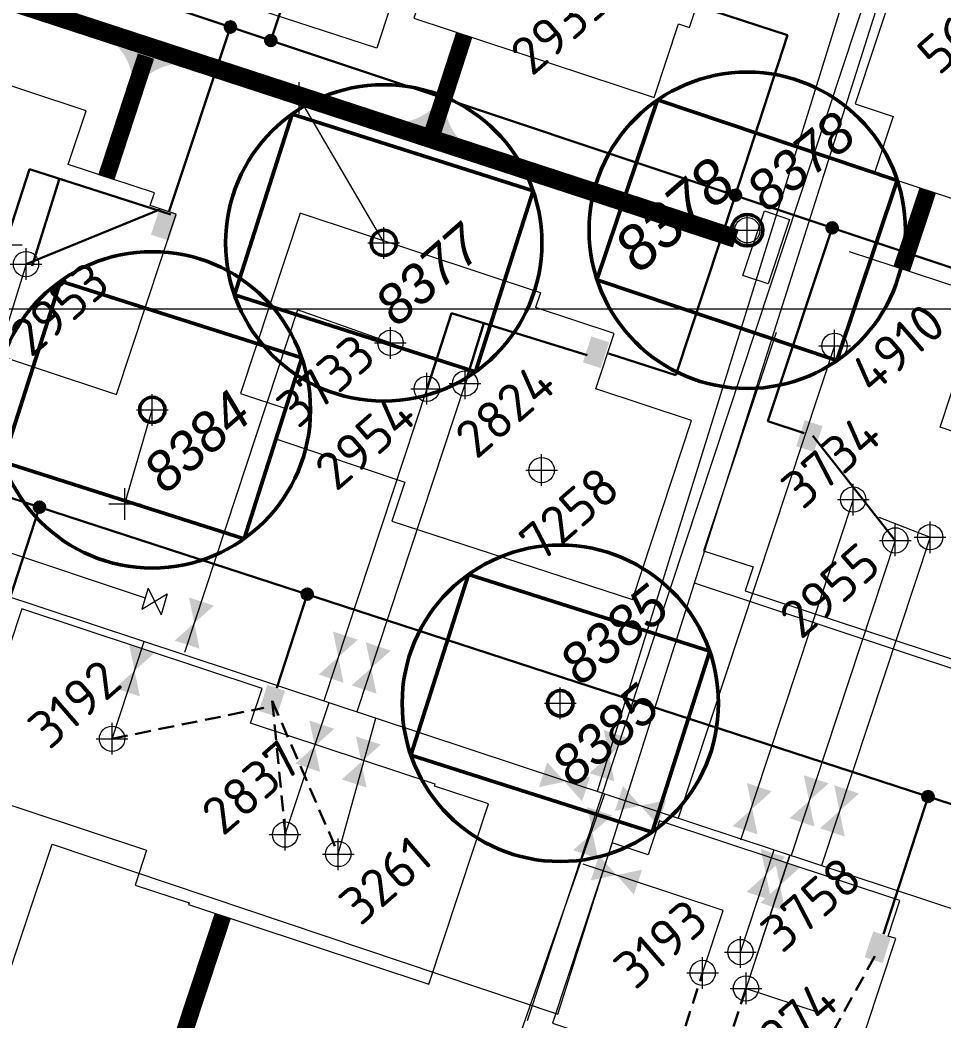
# Model space of a CAD drawing. Header units: millimetres. Extents: x 519 to 9564855, y -810 to 5021775.
# Drawn here: x 9543486.1 to 9543777.9, y 4997775.2 to 4998091.3 of the extents above; entities that cross this region are included whole.
import ezdxf
from ezdxf.enums import TextEntityAlignment as Align

# ---------------------------------------------------------------- set-up
doc = ezdxf.new("R2010")
doc.units = ezdxf.units.MM
doc.header["$LTSCALE"] = 2
doc.header["$MEASUREMENT"] = 0
doc.header["$PDMODE"] = 2
doc.header["$PDSIZE"] = 5
doc.linetypes.add('92051501$0$DASHED', pattern=[0.75, 0.5, -0.25])
for name, color, linetype in [('160 скважин на 2012 год', 7, 'Continuous'), ('164 скв. на 2011 год (измененные)', 121, 'Continuous'), ('2003-2004 Supplemental wells', 7, 'Continuous'), ('Existing roads', 41, 'Continuous'), ('Future Roads', 44, 'Continuous'), ('Gaz', 4, 'Continuous'), ('new 100 wells', 131, 'Continuous'), ('OilColl&Flowlines', 3, 'Continuous'), ('Stage 11.Object 3.Frame&Text', 7, 'Continuous'), ('vodovod', 5, 'Continuous'), ('Скважины - Конфликты наземки', 92, 'Continuous'), ('Скважины 2019г.', 241, 'Continuous'), ('Скважины на 2020 год', 140, 'Continuous'), ('Скважины на 2025 год _ОСМОТР', 5, 'Continuous')]:
    doc.layers.add(name, color=color, linetype=linetype)
for name, color, linetype, lineweight in [('160 скважин на2012 год.Выкидные линии', 5, 'Continuous', 30), ('200 скв. на 2010 год', 61, 'Continuous', 0), ('Stage 11.Object 2.Frame&Text', 26, 'Continuous', 53), ('Скважины на 2022 год', 60, 'Continuous', 13), ('Скважины на 2024 год-125', 10, 'Continuous', 40), ('Скважины на 2026', 222, 'Continuous', 50), ('Скважины на 2026 доп.', 222, 'Continuous', 50), ('Электро', 1, 'Continuous', 30), ('Электроснаб', 1, 'Continuous', 18), ('Электроснабжене', 1, 'Continuous', 18)]:
    doc.layers.add(name, color=color, linetype=linetype, lineweight=lineweight)
doc.styles.add('92051501$0$STANDARD', font='simplex.shx')
doc.styles.add('Elect', font='isocpeur.ttf')
doc.styles.add('GeoApp', font='', dxfattribs={"height": 1})
doc.styles.add('Line_GUGK', font='')
doc.styles.get("Standard").update_dxf_attribs({"font": 'isocpeur.ttf', "width": 0.5})
doc.styles.get('GeoApp').set_extended_font_data('D431', italic=True)
doc.styles.get('Line_GUGK').set_extended_font_data('Bm431', italic=True)
doc.linetypes.add('GAS_LINE', pattern='A,0.5,-0.2,["G",92051501$0$STANDARD,S=0.1,R=0,X=-0.1,Y=-0.05],-0.05', length=0.75)
doc.linetypes.add('WTR_LINE', pattern='A,0.5,-0.2,["W",92051501$0$STANDARD,S=0.1,R=0,X=-0.1,Y=-0.05],-0.05', length=0.75)

msp = doc.modelspace()

# ---------------------------------------------------------------- hatches: boundary and pattern name
at = {"layer": 'Existing roads', "lineweight": 0}
h = msp.add_hatch(color=256, dxfattribs=at)
h.paths.add_polyline_path([(9543618.95031, 4998063.62647), (9543620.53755, 4998063.0297, 0.155118741), (9543625.0702, 4998053.49269), (9543616.5146, 4998056.24583)])
h.paths.add_polyline_path([(9543617.4246, 4998064.20009), (9543618.95031, 4998063.62647), (9543616.5146, 4998056.24583), (9543607.71867, 4998059.07631, 0.161550784)])
at = {"layer": 'Future Roads', "lineweight": 0}
h = msp.add_hatch(color=256, dxfattribs=at)
h.paths.add_polyline_path([(9543523.12515, 4998072.66535), (9543521.53791, 4998073.26211, 0.155118741), (9543517.00526, 4998082.79912), (9543525.56085, 4998080.04598)])
h.paths.add_polyline_path([(9543524.65085, 4998072.09172), (9543523.12515, 4998072.66535), (9543525.56085, 4998080.04598), (9543534.35679, 4998077.2155, 0.161550784)])
at = {"layer": 'Электро'}
h = msp.add_hatch(color=256, dxfattribs=at)
edge = h.paths.add_edge_path()
edge.add_arc((9543552.61114, 4998089.05766), 1.80448, 0, 360)
h = msp.add_hatch(color=256, dxfattribs=at)
edge = h.paths.add_edge_path()
edge.add_arc((9543565.41364, 4998084.78348), 1.80448, 0, 360)
h = msp.add_hatch(color=256, dxfattribs=at)
edge = h.paths.add_edge_path()
edge.add_arc((9543712.26662, 4998035.8604), 1.80448, 0, 360)
for points in [[(9543527.49746, 4998023.43208), (9543533.10969, 4998021.57509), (9543535.81692, 4998029.75695), (9543530.20468, 4998031.61394)], [(9543664.04474, 4997983.07523), (9543669.65698, 4997981.21824), (9543672.36421, 4997989.4001), (9543666.75197, 4997991.25708)], [(9543731.47117, 4997956.59302), (9543737.0834, 4997954.73604), (9543739.79063, 4997962.91789), (9543734.17839, 4997964.77488)], [(9543561.58942, 4997872.92404), (9543567.20165, 4997871.06706), (9543569.90888, 4997879.24892), (9543564.29665, 4997881.1059)], [(9543753.11028, 4997795.04522), (9543758.72252, 4997793.18823), (9543761.42975, 4997801.37009), (9543755.81751, 4997803.22707)]]:
    msp.add_hatch(color=256, dxfattribs=at).paths.add_polyline_path(points)
h = msp.add_hatch(color=256, dxfattribs=at)
edge = h.paths.add_edge_path()
edge.add_arc((9543742.83892, 4998025.54922), 1.80448, 0, 360)
h = msp.add_hatch(color=256, dxfattribs=at)
edge = h.paths.add_edge_path()
edge.add_arc((9543492.26961, 4997937.30148), 1.80448, 0, 360)
h = msp.add_hatch(color=256, dxfattribs=at)
edge = h.paths.add_edge_path()
edge.add_arc((9543576.91547, 4997909.79484), 1.80448, 0, 360)
h = msp.add_hatch(color=256, dxfattribs=at)
edge = h.paths.add_edge_path()
edge.add_arc((9543773.13574, 4997845.81583), 1.80448, 0, 360)
at = {"layer": 'Электроснаб', "linetype": '92051501$0$DASHED', "lineweight": 0}
h = msp.add_hatch(color=1, dxfattribs=at)
edge = h.paths.add_edge_path()
edge.add_arc((9543552.61114, 4998089.05766), 1.80448, 0, 360)
h = msp.add_hatch(color=1, dxfattribs=at)
edge = h.paths.add_edge_path()
edge.add_arc((9543565.41364, 4998084.78348), 1.80448, 0, 360)
at = {"layer": 'Электроснаб', "lineweight": 0}
h = msp.add_hatch(color=1, dxfattribs=at)
edge = h.paths.add_edge_path()
edge.add_arc((9543712.26662, 4998035.8604), 1.80448, 0, 360)
at = {"layer": 'Электроснаб', "linetype": '92051501$0$DASHED', "lineweight": 0}
for points in [[(9543527.49746, 4998023.43208), (9543533.10969, 4998021.57509), (9543535.81692, 4998029.75695), (9543530.20468, 4998031.61394)], [(9543561.58942, 4997872.92404), (9543567.20165, 4997871.06706), (9543569.90888, 4997879.24892), (9543564.29665, 4997881.1059)]]:
    msp.add_hatch(color=1, dxfattribs=at).paths.add_polyline_path(points)
at = {"layer": 'Электроснаб', "lineweight": 0}
h = msp.add_hatch(color=1, dxfattribs=at)
edge = h.paths.add_edge_path()
edge.add_arc((9543742.83892, 4998025.54922), 1.80448, 0, 360)
for points in [[(9543664.04474, 4997983.07523), (9543669.65698, 4997981.21824), (9543672.36421, 4997989.4001), (9543666.75197, 4997991.25708)], [(9543731.47117, 4997956.59302), (9543737.0834, 4997954.73604), (9543739.79063, 4997962.91789), (9543734.17839, 4997964.77488)], [(9543753.11028, 4997795.04522), (9543758.72252, 4997793.18823), (9543761.42975, 4997801.37009), (9543755.81751, 4997803.22707)]]:
    msp.add_hatch(color=1, dxfattribs=at).paths.add_polyline_path(points)
at = {"layer": 'Электроснаб', "linetype": '92051501$0$DASHED', "lineweight": 0}
h = msp.add_hatch(color=1, dxfattribs=at)
edge = h.paths.add_edge_path()
edge.add_arc((9543492.26961, 4997937.30148), 1.80448, 0, 360)
h = msp.add_hatch(color=1, dxfattribs=at)
edge = h.paths.add_edge_path()
edge.add_arc((9543576.91547, 4997909.79484), 1.80448, 0, 360)
at = {"layer": 'Электроснаб', "lineweight": 0}
h = msp.add_hatch(color=1, dxfattribs=at)
edge = h.paths.add_edge_path()
edge.add_arc((9543773.13574, 4997845.81583), 1.80448, 0, 360)
at = {"layer": 'Электроснабжене', "linetype": '92051501$0$DASHED', "lineweight": 0}
h = msp.add_hatch(color=1, dxfattribs=at)
edge = h.paths.add_edge_path()
edge.add_arc((9543552.61114, 4998089.05766), 1.80448, 0, 360)
h = msp.add_hatch(color=1, dxfattribs=at)
edge = h.paths.add_edge_path()
edge.add_arc((9543565.41364, 4998084.78348), 1.80448, 0, 360)
at = {"layer": 'Электроснабжене', "lineweight": 0}
h = msp.add_hatch(color=1, dxfattribs=at)
edge = h.paths.add_edge_path()
edge.add_arc((9543712.26662, 4998035.8604), 1.80448, 0, 360)
at = {"layer": 'Электроснабжене', "linetype": '92051501$0$DASHED', "lineweight": 0}
for points in [[(9543527.49746, 4998023.43208), (9543533.10969, 4998021.57509), (9543535.81692, 4998029.75695), (9543530.20468, 4998031.61394)], [(9543561.58942, 4997872.92404), (9543567.20165, 4997871.06706), (9543569.90888, 4997879.24892), (9543564.29665, 4997881.1059)]]:
    msp.add_hatch(color=1, dxfattribs=at).paths.add_polyline_path(points)
at = {"layer": 'Электроснабжене', "lineweight": 0}
h = msp.add_hatch(color=1, dxfattribs=at)
edge = h.paths.add_edge_path()
edge.add_arc((9543742.83892, 4998025.54922), 1.80448, 0, 360)
for points in [[(9543664.04474, 4997983.07523), (9543669.65698, 4997981.21824), (9543672.36421, 4997989.4001), (9543666.75197, 4997991.25708)], [(9543731.47117, 4997956.59302), (9543737.0834, 4997954.73604), (9543739.79063, 4997962.91789), (9543734.17839, 4997964.77488)], [(9543753.11028, 4997795.04522), (9543758.72252, 4997793.18823), (9543761.42975, 4997801.37009), (9543755.81751, 4997803.22707)]]:
    msp.add_hatch(color=1, dxfattribs=at).paths.add_polyline_path(points)
at = {"layer": 'Электроснабжене', "linetype": '92051501$0$DASHED', "lineweight": 0}
h = msp.add_hatch(color=1, dxfattribs=at)
edge = h.paths.add_edge_path()
edge.add_arc((9543492.26961, 4997937.30148), 1.80448, 0, 360)
h = msp.add_hatch(color=1, dxfattribs=at)
edge = h.paths.add_edge_path()
edge.add_arc((9543576.91547, 4997909.79484), 1.80448, 0, 360)
at = {"layer": 'Электроснабжене', "lineweight": 0}
h = msp.add_hatch(color=1, dxfattribs=at)
edge = h.paths.add_edge_path()
edge.add_arc((9543773.13574, 4997845.81583), 1.80448, 0, 360)

# ---------------------------------------------------------------- linework, layer by layer
at = {"layer": '160 скважин на 2012 год', "color": 0, "linetype": 'ByBlock', "lineweight": 0, "ltscale": 200}
msp.add_line((9543715.6, 4997785.2), (9543739.33448, 4997777.34669), dxfattribs=at)
at = {"layer": '160 скважин на 2012 год', "color": 0, "linetype": 'ByBlock', "lineweight": 0}
for points, elevation in [([(9543501.37788, 4998045.63567), (9543506.97621, 4998062.54533), (9543449.99407, 4998081.41058), (9543424.84041, 4998005.43439), (9543441.22174, 4998000.01097)], 0.00005), ([(9543796.16463, 4997952.01211), (9543797.42814, 4997955.83072), (9543776.97806, 4997962.59728)], 0.00005), ([(9543760.50481, 4997801.72089), (9543764.22715, 4997812.97064), (9543688.24663, 4997838.11122), (9543684.70322, 4997827.40226)], 0.02278)]:
    msp.add_lwpolyline(points, dxfattribs=dict(at, elevation=elevation))
for points in [[(9543650.59795, 4998005.04071), (9543574.64761, 4998030.1713), (9543555.79218, 4997973.1859), (9543570.44521, 4997968.33748)], [(9543725.08556, 4997992.52503), (9543702.18723, 4997923.52898), (9543717.84018, 4997918.44303), (9543717.84018, 4997918.44303), (9543717.84018, 4997918.44303)]]:
    msp.add_lwpolyline(points, dxfattribs=at)
for centre in [(9543603.2, 4997989.2), (9543749.5, 4997939.7), (9543713.85, 4997796.7)]:
    msp.add_circle(centre, 4, dxfattribs=at)
for p in [(9543603.2, 4997989.2), (9543749.5, 4997939.7), (9543713.85, 4997796.7)]:
    msp.add_point(p, dxfattribs=at)
at = {"layer": '160 скважин на2012 год.Выкидные линии', "color": 3, "linetype": 'ByBlock', "lineweight": 0, "ltscale": 80, "elevation": 0}
msp.add_lwpolyline([(9543573.80364, 4997999.67662), (9543538.13011, 4997891.37881)], dxfattribs=at)
at = {"layer": '160 скважин на2012 год.Выкидные линии', "color": 3, "linetype": 'ByBlock', "lineweight": 0, "ltscale": 80}
for points in [[(9543603.2, 4997989.2), (9543573.80364, 4997999.67662)], [(9543749.5, 4997939.7), (9543713.87034, 4997832.0191)]]:
    msp.add_lwpolyline(points, dxfattribs=at)
at = {"layer": '164 скв. на 2011 год (измененные)', "color": 0, "lineweight": 0}
for points in [[(9543843.48318, 4998092.28612), (9543844.91798, 4998096.62241), (9543768.93745, 4998121.76299), (9543750.08202, 4998064.7776), (9543762.08151, 4998060.80718)], [(9543668.13449, 4997974.7434), (9543673.91798, 4997992.22241), (9543649.07634, 4998000.44206), (9543649.07634, 4998000.44206), (9543649.07634, 4998000.44206)]]:
    msp.add_lwpolyline(points, dxfattribs=at)
at = {"layer": '2003-2004 Supplemental wells', "color": 0, "linetype": 'ByBlock', "lineweight": 0}
msp.add_lwpolyline([(9543684.70322, 4997827.40226), (9543673.33745, 4997831.16299), (9543654.48202, 4997774.1776), (9543668.26096, 4997769.61839)], dxfattribs=at)
msp.add_circle((9543701.9, 4997790.1), 4, dxfattribs=at)
msp.add_point((9543701.9, 4997790.1), dxfattribs=at)
at = {"layer": 'DEFPOINTS', "color": 1, "lineweight": 0, "ltscale": 80}
for p in [(9543488, 4998014.1), (9543614.7, 4997974.7), (9543626.8, 4997976.4), (9543773.8, 4997927.8), (9543762.8, 4997926.8), (9543569.9, 4997833.8)]:
    msp.add_point(p, dxfattribs=at)
at = {"layer": 'Existing roads', "color": 0, "linetype": 'ByBlock', "lineweight": 0, "ltscale": 80}
msp.add_line((9533000, 4998000), (9548000, 4998000), dxfattribs=at)
at = {"layer": 'Existing roads', "lineweight": 0, "const_width": 5.4, "elevation": 0, "flags": 128}
for points in [[(9543265.01032, 4998168.11782), (9543712.31799, 4998021.95083)], [(9543773.11045, 4998037.37628), (9543764.89591, 4998012.66647)]]:
    msp.add_lwpolyline(points, dxfattribs=at)
at = {"layer": 'Existing roads', "lineweight": 0, "const_width": 5.4, "flags": 128}
for points in [[(9543265.07276, 4998168.63399), (9543712.48361, 4998022.45136)], [(9543626.54122, 4998086.59698), (9543615.98144, 4998053.98153)], [(9543773.01088, 4998037.40923), (9543764.79723, 4998012.69912)]]:
    msp.add_lwpolyline(points, dxfattribs=at)
at = {"layer": 'Existing roads', "lineweight": 0, "const_width": 5.4}
msp.add_lwpolyline([(9543550.17631, 4997808.02804), (9543488.10586, 4997620.43709)], dxfattribs=at)
at = {"layer": 'Future Roads', "lineweight": 0, "const_width": 5.4, "flags": 128}
msp.add_lwpolyline([(9543525.92092, 4998079.85806), (9543513.36551, 4998041.43535)], dxfattribs=at)
at = {"layer": 'Future Roads', "lineweight": 0, "elevation": 0.00005}
msp.add_lwpolyline([(9543721.39772, 4998030.94688), (9543729.34158, 4998028.17502), (9543722.63441, 4998007.90194), (9543714.64769, 4998010.54428)], close=True, dxfattribs=at)
at = {"layer": 'Gaz', "linetype": 'GAS_LINE', "lineweight": 0, "ltscale": 15}
for p, q in [((9543656.14237, 4997777.08093, 0.16126), (9543888.60241, 4998510.33151, -0.0591)), ((9543449.56783, 4997934.06363, -0.31568), (9543525.68548, 4997908.58504, -0.61706)), ((9543394.89022, 4997529.06104, -1.211), (9543496.28075, 4997830.73312, -0.00296)), ((9543496.28075, 4997830.73312, -0.00296), (9543656.14237, 4997777.08093, 0.16126))]:
    msp.add_line(p, q, dxfattribs=at)
at = {"layer": 'Gaz', "linetype": 'GAS_LINE', "lineweight": 0}
for p, q in [((9543526.61574, 4997911.6824, -0.76846), (9543524.63402, 4997905.08414, -0.44594)), ((9543526.61574, 4997911.6824, -0.76846), (9543530.69158, 4997903.27857, -0.44594)), ((9543524.63402, 4997905.08414, -0.44594), (9543532.6733, 4997909.87682, -0.76846)), ((9543532.6733, 4997909.87682, -0.76846), (9543530.69158, 4997903.27857, -0.44594))]:
    msp.add_line(p, q, dxfattribs=at)
at = {"layer": 'Gaz', "linetype": 'GAS_LINE', "lineweight": 0, "ltscale": 20}
msp.add_line((9543807.26241, 4997877.49994, 0.0531), (9543699.31362, 4997913.25634, 0.12034), dxfattribs=at)
at = {"layer": 'new 100 wells', "color": 0, "linetype": 'ByBlock', "lineweight": 0}
for points in [[(9543694.28848, 4998090.08652), (9543697.76254, 4998088.93702), (9543716.61798, 4998145.92241), (9543640.63745, 4998171.06299), (9543636.9372, 4998159.87999)], [(9543558.97934, 4997869.02561), (9543562.61798, 4997880.02241), (9543486.63745, 4997905.16299), (9543482.52078, 4997892.72148)], [(9543467.78975, 4997848.20097), (9543467.78202, 4997848.1776), (9543526.12066, 4997828.8744)]]:
    msp.add_lwpolyline(points, dxfattribs=at)
at = {"layer": 'new 100 wells', "color": 0, "linetype": 'ByBlock', "lineweight": 0, "elevation": 0}
msp.add_lwpolyline([(9543539.53398, 4997812.23541), (9543539.34767, 4997811.67234), (9543615.3282, 4997786.53176), (9543634.18363, 4997843.51716), (9543617.13167, 4997849.15934)], dxfattribs=at)
at = {"layer": 'new 100 wells', "color": 0, "linetype": 'ByBlock', "lineweight": 0}
for centre in [(9543515.2, 4997864.1), (9543586.72485, 4997827.67436)]:
    msp.add_circle(centre, 4, dxfattribs=at)
at = {"layer": 'new 100 wells', "color": 0, "linetype": 'ByBlock', "lineweight": 0, "ltscale": 80}
msp.add_point((9543515.2, 4997864.1), dxfattribs=at)
at = {"layer": 'new 100 wells', "color": 0, "linetype": 'ByBlock', "lineweight": 0}
msp.add_point((9543586.7, 4997827.6), dxfattribs=at)
at = {"layer": 'OilColl&Flowlines', "linetype": 'ByBlock', "lineweight": 0}
for p, q in [((9543753.65643, 4998121.25489), (9543668.58637, 4997847.4674, 0)), ((9543306.1733, 4997967.36864), (9543688.09852, 4997841.01197, 0)), ((9543586.7, 4997827.6), (9543598.6164, 4997870.61636, 0)), ((9543547.6879, 4997496.46309), (9543670.92966, 4997846.69214, 0))]:
    msp.add_line(p, q, dxfattribs=at)
at = {"layer": 'OilColl&Flowlines', "color": 3, "linetype": 'ByBlock', "lineweight": 0, "ltscale": 25}
for p, q in [((9543488, 4998014.1), (9543458.00173, 4997917.13751)), ((9543614.7, 4997974.7), (9543582.13566, 4997876.06887, 0)), ((9543626.8, 4997976.4), (9543592.53834, 4997872.62723, 0)), ((9543773.8, 4997927.8), (9543739.43899, 4997824.02434, 0)), ((9543762.8, 4997926.8), (9543729.84389, 4997827.19919, 0)), ((9543569.9, 4997833.8), (9543583.83325, 4997875.50724, 0)), ((9543715.6, 4997785.2), (9543729.50054, 4997827.3128)), ((9543715.63065, 4997785.18988), (9543729.53118, 4997827.30268))]:
    msp.add_line(p, q, dxfattribs=at)
at = {"layer": 'OilColl&Flowlines', "lineweight": 0, "ltscale": 50}
msp.add_line((9543743.6, 4997988.3), (9543694.19734, 4997838.99398, 0), dxfattribs=at)
at = {"layer": 'OilColl&Flowlines', "lineweight": 0}
for p, q in [((9543515.2, 4997864.1), (9543525.37283, 4997894.84836)), ((9543688.09852, 4997841.01197, 0), (9545477.57397, 4997248.90697, 0)), ((9543708.43271, 4997809.84333), (9543664.14299, 4997824.49799)), ((9543708.43271, 4997809.84333), (9543664.14299, 4997824.49799)), ((9543701.9, 4997790.1), (9543708.43271, 4997809.84333))]:
    msp.add_line(p, q, dxfattribs=at)
at = {"layer": 'OilColl&Flowlines', "lineweight": 0, "ltscale": 40}
msp.add_line((9543713.85, 4997796.7), (9543724.52406, 4997828.95942, 0), dxfattribs=at)
at = {"layer": 'OilColl&Flowlines', "color": 3, "lineweight": 0}
for points in [[(9543547.37511, 4997906.15958), (9543541.19508, 4997900.65501), (9543539.518, 4997908.75935)], [(9543542.87217, 4997892.55067), (9543535.01506, 4997895.15044), (9543541.19508, 4997900.65501)], [(9543592.8916, 4997895.40461), (9543586.71158, 4997889.90004), (9543585.0345, 4997898.00438)], [(9543603.29428, 4997891.96297), (9543597.11426, 4997886.4584), (9543595.43718, 4997894.56274)], [(9543588.38866, 4997881.7957), (9543580.53156, 4997884.39547), (9543586.71158, 4997889.90004)], [(9543598.79134, 4997878.35406), (9543590.93424, 4997880.95384), (9543597.11426, 4997886.4584)], [(9543585.4611, 4997867.25409), (9543579.28108, 4997861.74953), (9543577.604, 4997869.85387)], [(9543580.95816, 4997853.64519), (9543573.10105, 4997856.24496), (9543579.28108, 4997861.74953)], [(9543741.73992, 4997849.97882, 0), (9543735.5599, 4997844.47425, 0), (9543733.88282, 4997852.57859, 0)], [(9543723.74677, 4997847.49577), (9543717.56675, 4997841.9912), (9543715.88967, 4997850.09554)], [(9543751.33502, 4997846.80397, 0), (9543745.15499, 4997841.29941, 0), (9543743.47791, 4997849.40375, 0)], [(9543719.24383, 4997833.88686), (9543711.38673, 4997836.48664), (9543717.56675, 4997841.9912)], [(9543737.23698, 4997836.36991, 0), (9543729.37988, 4997838.96968, 0), (9543735.5599, 4997844.47425, 0)], [(9543746.83208, 4997833.19507, 0), (9543738.97497, 4997835.79484, 0), (9543745.15499, 4997841.29941, 0)], [(9543728.08728, 4997826.68118, 0), (9543721.90726, 4997821.17661, 0), (9543720.23018, 4997829.28095, 0)], [(9543732.52421, 4997823.27815), (9543726.34418, 4997817.77358), (9543724.6671, 4997825.87792)], [(9543723.58434, 4997813.07227, 0), (9543715.72724, 4997815.67205, 0), (9543721.90726, 4997821.17661, 0)], [(9543728.02127, 4997809.66924), (9543720.16416, 4997812.26902), (9543726.34418, 4997817.77358)]]:
    msp.add_solid(points, dxfattribs=at)
at = {"layer": 'OilColl&Flowlines', "lineweight": 0}
for points in [[(9543528.49257, 4997891.10292), (9543522.31254, 4997885.59835), (9543520.63546, 4997893.70269)], [(9543523.98963, 4997877.49401), (9543516.13252, 4997880.09379), (9543522.31254, 4997885.59835)], [(9543674.13193, 4997841.27437, 0), (9543676.7317, 4997849.13147, 0), (9543682.23627, 4997842.95145, 0)], [(9543687.74083, 4997836.77143, 0), (9543682.23627, 4997842.95145, 0), (9543690.34061, 4997844.62853, 0)], [(9543666.53927, 4997819.34644), (9543669.13904, 4997827.20355), (9543674.64361, 4997821.02353)], [(9543680.14818, 4997814.8435), (9543674.64361, 4997821.02353), (9543682.74795, 4997822.70061)]]:
    msp.add_solid(points, dxfattribs=at)
at = {"layer": 'OilColl&Flowlines', "linetype": 'ByBlock', "lineweight": 0}
for points in [[(9543600.1637, 4997862.26186, 0), (9543593.98368, 4997856.75729, 0), (9543592.3066, 4997864.86163, 0)], [(9543678.50412, 4997864.24958, 0), (9543672.32409, 4997858.74501, 0), (9543670.64701, 4997866.84935, 0)], [(9543674.00118, 4997850.64067, 0), (9543666.14407, 4997853.24044, 0), (9543672.32409, 4997858.74501, 0)], [(9543595.66076, 4997848.65295, 0), (9543587.80366, 4997851.25273, 0), (9543593.98368, 4997856.75729, 0)], [(9543650.16133, 4997848.834, 0), (9543652.7611, 4997856.6911, 0), (9543658.26567, 4997850.51108, 0)], [(9543663.77023, 4997844.33106, 0), (9543658.26567, 4997850.51108, 0), (9543666.37001, 4997852.18816, 0)], [(9543673.28711, 4997839.87753, 0), (9543667.10708, 4997834.37296, 0), (9543665.43, 4997842.4773, 0)], [(9543668.78417, 4997826.26862, 0), (9543660.92706, 4997828.8684, 0), (9543667.10708, 4997834.37296, 0)]]:
    msp.add_solid(points, dxfattribs=at)
at = {"layer": 'Stage 11.Object 2.Frame&Text', "color": 0, "linetype": 'ByBlock', "lineweight": 0}
for points in [[(9543527.29085, 4998032.61153), (9543528.61798, 4998036.62241), (9543501.37788, 4998045.63567)], [(9543441.22174, 4998000.01097), (9543440.58202, 4997998.07759), (9543516.56255, 4997972.93701), (9543535.41798, 4998029.92241), (9543527.29085, 4998032.61153)], [(9543570.44521, 4997968.33748), (9543567.28202, 4997958.77759), (9543607.70381, 4997945.19075), (9543607.70381, 4997945.19075)], [(9543717.84018, 4997918.44303), (9543715.38202, 4997910.8776), (9543791.36254, 4997885.73702), (9543792.74625, 4997889.91887)], [(9543668.26096, 4997769.61839), (9543668.08202, 4997769.0776), (9543744.06254, 4997743.93702), (9543762.91798, 4997800.92241), (9543760.50481, 4997801.72089)]]:
    msp.add_lwpolyline(points, dxfattribs=at)
for centre in [(9543488, 4998014.1), (9543614.7, 4997974.7), (9543626.8, 4997976.4), (9543762.8, 4997926.8), (9543773.8, 4997927.8), (9543715.6, 4997785.2)]:
    msp.add_circle(centre, 4, dxfattribs=at)
for p in [(9543481.8, 4998020.2), (9543488, 4998014.1), (9543626.8, 4997976.4), (9543614.7, 4997974.7), (9543762.8, 4997926.8), (9543773.8, 4997927.8), (9543715.6, 4997785.2)]:
    msp.add_point(p, dxfattribs=at)
at = {"layer": 'Stage 11.Object 3.Frame&Text', "color": 0, "linetype": 'ByBlock', "lineweight": 0}
for points in [[(9543614.6077, 4998104.0441), (9543610.58202, 4998091.87759), (9543686.56255, 4998066.73701), (9543694.28848, 4998090.08652)], [(9543762.08151, 4998060.80718), (9543756.18202, 4998042.97759), (9543832.16255, 4998017.83701), (9543836.62723, 4998031.33031)], [(9543617.13167, 4997849.15934), (9543617.31798, 4997849.72241), (9543558.97934, 4997869.02561)], [(9543526.12066, 4997828.8744), (9543522.48202, 4997817.87759), (9543539.53398, 4997812.23541)]]:
    msp.add_lwpolyline(points, dxfattribs=at)
msp.add_circle((9543569.9, 4997833.8), 4, dxfattribs=at)
msp.add_point((9543569.9, 4997833.8), dxfattribs=at)
at = {"layer": 'vodovod', "linetype": 'WTR_LINE', "lineweight": 0, "ltscale": 10}
msp.add_lwpolyline([(9543646.563, 4997775.026), (9543755.018, 4998103.259), (9543774.134, 4998098.663), (9543778.275, 4998109.56), (9543874.229, 4998081.221), (9543879.423, 4998093.738), (9543952.697, 4998071.206), (9543949.622, 4998063.946), (9543971.692, 4998056.65)], dxfattribs=at)
at = {"layer": 'Скважины - Конфликты наземки', "linetype": 'ByBlock', "lineweight": 0}
for centre in [(9543716, 4998024.8), (9543656.9, 4997875.3)]:
    msp.add_circle(centre, 4, dxfattribs=at)
at = {"layer": 'Скважины - Конфликты наземки', "linetype": 'ByBlock', "lineweight": 0, "ltscale": 80}
for p in [(9543716, 4998024.8), (9543656.9, 4997875.3)]:
    msp.add_point(p, dxfattribs=at)
at = {"layer": 'Скважины 2019г.', "color": 0, "linetype": 'ByBlock', "lineweight": 0}
msp.add_point((9543743.6, 4997988.3), dxfattribs=at)
at = {"layer": 'Скважины на 2020 год', "color": 0, "linetype": 'ByBlock', "lineweight": 0}
msp.add_lwpolyline([(9543776.97806, 4997962.59728), (9543790.71798, 4998004.12241), (9543748.32672, 4998018.0359), (9543748.32672, 4998018.0359), (9543748.32672, 4998018.0359)], dxfattribs=at)
msp.add_circle((9543743.6, 4997988.3), 4, dxfattribs=at)
at = {"layer": 'Скважины на 2022 год', "color": 0, "lineweight": 0}
msp.add_lwpolyline([(9543698.40599, 4997964.73528), (9543698.40599, 4997964.73528), (9543668.13449, 4997974.7434), (9543668.13449, 4997974.7434), (9543668.13449, 4997974.7434)], dxfattribs=at)
at = {"layer": 'Скважины на 2022 год', "color": 0, "linetype": 'ByBlock', "lineweight": 0}
msp.add_lwpolyline([(9543607.70381, 4997945.19075), (9543603.68723, 4997932.82898), (9543679.77175, 4997908.10762), (9543698.40599, 4997964.73528), (9543698.40599, 4997964.73528)], dxfattribs=at)
msp.add_circle((9543651, 4997949), 4, dxfattribs=at)
msp.add_point((9543651, 4997949), dxfattribs=at)
at = {"layer": 'Скважины на 2024 год-125', "color": 0, "linetype": 'ByBlock', "lineweight": 0}
msp.add_lwpolyline([(9543582.51465, 4998150.8101), (9543617.41277, 4998139.47102), (9543598.87175, 4998082.40762), (9543552.86115, 4998097.35738)], dxfattribs=at)
at = {"layer": 'Скважины на 2025 год _ОСМОТР', "linetype": 'ByBlock', "lineweight": 0}
msp.add_line((9543650.59795, 4998005.04071), (9543649.07634, 4998000.44206), dxfattribs=at)
at = {"layer": 'Скважины на 2026', "lineweight": 0}
for p, q in [((9543574.4, 4998066.6), (9543601.09, 4998020.81)), ((9543519.2, 4997938.3), (9543527.93, 4997968.04))]:
    msp.add_line(p, q, dxfattribs=at)
at = {"layer": 'Скважины на 2026', "linetype": 'ByBlock', "ltscale": 50}
for points in [[(9543553.86913, 4998004.37257), (9543630.09178, 4997980.08044), (9543648.31087, 4998037.24743), (9543572.08822, 4998061.53956)], [(9543480.70913, 4997951.60257), (9543556.93178, 4997927.31044), (9543575.15087, 4997984.47743), (9543498.92822, 4998008.76956)], [(9543609.67913, 4997858.86257), (9543685.90178, 4997834.57044), (9543704.12087, 4997891.73743), (9543627.89822, 4997916.02956)]]:
    msp.add_lwpolyline(points, close=True, dxfattribs=at)
for centre in [(9543601.09, 4998020.81), (9543527.93, 4997968.04), (9543656.9, 4997875.3)]:
    msp.add_circle(centre, 50, dxfattribs=at)
at = {"layer": 'Скважины на 2026', "linetype": 'ByBlock'}
for centre in [(9543601.09, 4998020.81), (9543527.93, 4997968.04), (9543656.9, 4997875.3)]:
    msp.add_circle(centre, 4, dxfattribs=at)
at = {"layer": 'Скважины на 2026', "linetype": 'ByBlock', "lineweight": 0}
for p in [(9543574.4, 4998066.6), (9543601.09, 4998020.81), (9543527.93, 4997968.04), (9543519.2, 4997938.3), (9543656.9, 4997875.3)]:
    msp.add_point(p, dxfattribs=at)
at = {"layer": 'Скважины на 2026 доп.'}
msp.add_lwpolyline([(9543687.59205, 4998066.01801), (9543668.47176, 4998009.1461), (9543744.30097, 4997983.65238), (9543763.42126, 4998040.52429)], close=True, dxfattribs=at)
for radius in [50, 4.96016]:
    msp.add_circle((9543716, 4998024.8), radius, dxfattribs=at)
at = {"layer": 'Скважины на 2026 доп.', "lineweight": 0}
msp.add_point((9543716, 4998024.8), dxfattribs=at)
at = {"layer": 'Электро'}
for p, q in [((9543218.31468, 4998200.66411), (9543865.48098, 4997984.60459)), ((9543050.8, 4998081.1), (9544078.01699, 4997746.50781))]:
    msp.add_line(p, q, dxfattribs=at)
at = {"layer": 'Электро', "ltscale": 25}
for p, q in [((9543577.16147, 4998120.13137), (9543565.41364, 4998084.78348)), ((9543728.72033, 4998086.49972), (9543700.61883, 4998095.6565)), ((9543533.26157, 4998030.83889), (9543552.61114, 4998089.05766)), ((9543712.19379, 4998035.63627), (9543728.72033, 4998086.49972)), ((9543693.36658, 4997978.9873), (9543712.19379, 4998035.63627)), ((9543722.52749, 4997964.43519), (9543742.83892, 4998025.54922)), ((9543672.16333, 4997985.87705), (9543693.36658, 4997978.9873)), ((9543733.95847, 4997960.72064), (9543722.52749, 4997964.43519)), ((9543479.84523, 4997899.06735), (9543492.26961, 4997937.30148)), ((9543567.30609, 4997880.22402), (9543576.89643, 4997909.73625)), ((9543759.02337, 4997802.38779), (9543773.13574, 4997845.81583))]:
    msp.add_line(p, q, dxfattribs=at)
at = {"layer": 'Электро', "ltscale": 2}
for p, q in [((9543489.11348, 4998044.1408), (9543481.3792, 4998020.33713)), ((9543533.75686, 4998029.82459), (9543489.11348, 4998044.1408)), ((9543489.90461, 4998013.55523), (9543498.63662, 4998041.19158)), ((9543530.34637, 4998031.37137), (9543488, 4998014.1)), ((9543622.53428, 4997998.60367), (9543614.8, 4997974.8)), ((9543665.347, 4997985.32093), (9543622.53428, 4997998.60367)), ((9543626.84761, 4997976.33033), (9543632.76431, 4997995.43553)), ((9543762.8, 4997926.8), (9543736.69815, 4997959.81773))]:
    msp.add_line(p, q, dxfattribs=at)
at = {"layer": 'Электро'}
for centre in [(9543552.61114, 4998089.05766), (9543565.41364, 4998084.78348), (9543712.26662, 4998035.8604), (9543742.83892, 4998025.54922), (9543492.26961, 4997937.30148), (9543576.91547, 4997909.79484), (9543773.13574, 4997845.81583)]:
    msp.add_circle(centre, 1.80448, dxfattribs=at)
at = {"layer": 'Электроснаб', "color": 1, "linetype": 'ByBlock', "lineweight": 0}
for p, q in [((9543218.31468, 4998200.66411), (9543865.48098, 4997984.60459)), ((9543050.8, 4998081.1), (9544078.01699, 4997746.50781))]:
    msp.add_line(p, q, dxfattribs=at)
at = {"layer": 'Электроснаб', "color": 1, "linetype": '92051501$0$DASHED', "lineweight": 0, "ltscale": 25}
for p, q in [((9543577.16147, 4998120.13137), (9543565.41364, 4998084.78348)), ((9543533.26157, 4998030.83889), (9543552.61114, 4998089.05766)), ((9543479.84523, 4997899.06735), (9543492.26961, 4997937.30148)), ((9543567.30609, 4997880.22402), (9543576.89643, 4997909.73625))]:
    msp.add_line(p, q, dxfattribs=at)
at = {"layer": 'Электроснаб', "color": 1, "linetype": '92051501$0$DASHED', "lineweight": 0, "ltscale": 2}
for p, q in [((9543489.11348, 4998044.1408), (9543481.3792, 4998020.33713)), ((9543489.90461, 4998013.55523), (9543498.63662, 4998041.19158)), ((9543530.34637, 4998031.37137), (9543488, 4998014.1)), ((9543622.53428, 4997998.60367), (9543614.8, 4997974.8)), ((9543665.347, 4997985.32093), (9543622.53428, 4997998.60367)), ((9543626.84761, 4997976.33033), (9543632.76431, 4997995.43553))]:
    msp.add_line(p, q, dxfattribs=at)
at = {"layer": 'Электроснаб', "color": 1, "lineweight": 0, "ltscale": 25}
for p, q in [((9543722.52749, 4997964.43519), (9543742.83892, 4998025.54922)), ((9543733.95847, 4997960.72064), (9543722.52749, 4997964.43519))]:
    msp.add_line(p, q, dxfattribs=at)
at = {"layer": 'Электроснаб', "color": 1, "lineweight": 0, "ltscale": 2}
for p, q in [((9543762.8, 4997926.8), (9543736.69815, 4997959.81773)), ((9543757.61203, 4997934.08371), (9543773.76597, 4997927.76825))]:
    msp.add_line(p, q, dxfattribs=at)
at = {"layer": 'Электроснаб', "color": 1, "linetype": '92051501$0$DASHED', "lineweight": 0}
for centre in [(9543552.61114, 4998089.05766), (9543565.41364, 4998084.78348), (9543492.26961, 4997937.30148), (9543576.91547, 4997909.79484)]:
    msp.add_circle(centre, 1.80448, dxfattribs=at)
at = {"layer": 'Электроснаб', "color": 1, "lineweight": 0}
for centre in [(9543712.26662, 4998035.8604), (9543742.83892, 4998025.54922), (9543773.13574, 4997845.81583)]:
    msp.add_circle(centre, 1.80448, dxfattribs=at)
at = {"layer": 'Электроснабжене', "color": 1, "linetype": 'ByBlock', "lineweight": 0}
for p, q in [((9543218.31468, 4998200.66411), (9543865.48098, 4997984.60459)), ((9543050.8, 4998081.1), (9544078.01699, 4997746.50781))]:
    msp.add_line(p, q, dxfattribs=at)
at = {"layer": 'Электроснабжене', "color": 1, "linetype": '92051501$0$DASHED', "lineweight": 0, "ltscale": 25}
for p, q in [((9543577.16147, 4998120.13137), (9543565.41364, 4998084.78348)), ((9543533.26157, 4998030.83889), (9543552.61114, 4998089.05766)), ((9543479.84523, 4997899.06735), (9543492.26961, 4997937.30148)), ((9543567.30609, 4997880.22402), (9543576.89643, 4997909.73625))]:
    msp.add_line(p, q, dxfattribs=at)
at = {"layer": 'Электроснабжене', "color": 1, "linetype": '92051501$0$DASHED', "lineweight": 0, "ltscale": 2}
for p, q in [((9543489.11348, 4998044.1408), (9543481.3792, 4998020.33713)), ((9543489.90461, 4998013.55523), (9543498.63662, 4998041.19158)), ((9543530.34637, 4998031.37137), (9543488, 4998014.1)), ((9543622.53428, 4997998.60367), (9543614.8, 4997974.8)), ((9543665.347, 4997985.32093), (9543622.53428, 4997998.60367)), ((9543626.84761, 4997976.33033), (9543632.76431, 4997995.43553))]:
    msp.add_line(p, q, dxfattribs=at)
at = {"layer": 'Электроснабжене', "color": 1, "lineweight": 0, "ltscale": 25}
for p, q in [((9543722.52749, 4997964.43519), (9543742.83892, 4998025.54922)), ((9543733.95847, 4997960.72064), (9543722.52749, 4997964.43519))]:
    msp.add_line(p, q, dxfattribs=at)
at = {"layer": 'Электроснабжене', "color": 1, "lineweight": 0, "ltscale": 2}
for p, q in [((9543762.8, 4997926.8), (9543736.69815, 4997959.81773)), ((9543757.61203, 4997934.08371), (9543773.76597, 4997927.76825))]:
    msp.add_line(p, q, dxfattribs=at)
at = {"layer": 'Электроснабжене', "color": 1, "linetype": '92051501$0$DASHED', "lineweight": 30, "ltscale": 5}
for p, q in [((9543515.2, 4997864.1), (9543563.21272, 4997873.86578)), ((9543565.86168, 4997876.05715), (9543586.72485, 4997827.67436)), ((9543565.86168, 4997876.05715), (9543570, 4997833.7)), ((9543756.35315, 4997795.41771), (9543736.32239, 4997759.36473)), ((9543696.46145, 4997773.26347), (9543701.9, 4997790.1)), ((9543715.5, 4997785), (9543710.14204, 4997768.49331))]:
    msp.add_line(p, q, dxfattribs=at)
at = {"layer": 'Электроснабжене', "color": 1, "linetype": '92051501$0$DASHED', "lineweight": 0}
for centre in [(9543552.61114, 4998089.05766), (9543565.41364, 4998084.78348), (9543492.26961, 4997937.30148), (9543576.91547, 4997909.79484)]:
    msp.add_circle(centre, 1.80448, dxfattribs=at)
at = {"layer": 'Электроснабжене', "color": 1, "lineweight": 0}
for centre in [(9543712.26662, 4998035.8604), (9543742.83892, 4998025.54922), (9543773.13574, 4997845.81583)]:
    msp.add_circle(centre, 1.80448, dxfattribs=at)

# ---------------------------------------------------------------- texts
at = {"layer": '160 скважин на 2012 год', "color": 0, "linetype": 'ByBlock', "lineweight": 0, "style": 'Elect'}
for s, p in [('3733', (9543573.96894, 4997961.75)), ('3734', (9543733.48764, 4997936.10797)), ('3758', (9543727.00981, 4997795.92165))]:
    msp.add_text(s, height=12, rotation=41, dxfattribs=at).set_placement(p)
at = {"layer": '200 скв. на 2010 год', "color": 0, "lineweight": 0, "style": 'Elect'}
msp.add_text('5604', height=12, rotation=41, dxfattribs=at).set_placement((9543776.51233, 4998073.3751))
at = {"layer": '2003-2004 Supplemental wells', "color": 0, "linetype": 'ByBlock', "lineweight": 0, "style": 'Elect'}
msp.add_text('3193', height=12, rotation=41, dxfattribs=at).set_placement((9543680.54395, 4997784.3539))
at = {"layer": 'new 100 wells', "color": 0, "linetype": 'ByBlock', "lineweight": 0, "style": 'Elect'}
for s, p in [('3192', (9543495.37066, 4997860.2756)), ('3261', (9543593.71057, 4997804.585))]:
    msp.add_text(s, height=12, rotation=41, dxfattribs=at).set_placement(p)
at = {"layer": 'Stage 11.Object 2.Frame&Text', "color": 0, "linetype": 'ByBlock', "lineweight": 0, "style": 'Elect'}
for s, p in [('2953', (9543489.5681, 4997984.28547)), ('2824', (9543630.38848, 4997952.1043)), ('2954', (9543586.04917, 4997941.95588)), ('2955', (9543732.97081, 4997895.16551)), ('2974', (9543719.9269, 4997757.13254))]:
    msp.add_text(s, height=12, rotation=41, dxfattribs=at).set_placement(p)
at = {"layer": 'Stage 11.Object 3.Frame&Text', "color": 0, "linetype": 'ByBlock', "lineweight": 0, "style": 'Elect'}
for s, p in [('2935', (9543647.90904, 4998073.18675)), ('2837', (9543550.24344, 4997833.01598))]:
    msp.add_text(s, height=12, rotation=41, dxfattribs=at).set_placement(p)
at = {"layer": 'Скважины - Конфликты наземки', "lineweight": 35, "style": 'GeoApp'}
for s, p in [('8378', (9543722.27117, 4998030.00079)), ('8385', (9543663.17117, 4997880.50079))]:
    msp.add_text(s, height=12.5, rotation=38.8332141, dxfattribs=at).set_placement(p)
at = {"layer": 'Скважины на 2020 год', "color": 0, "linetype": 'ByBlock', "lineweight": 0, "style": 'Elect'}
msp.add_text('4910', height=12, rotation=41, dxfattribs=at).set_placement((9543755.41195, 4997972.52654))
at = {"layer": 'Скважины на 2022 год', "color": 0, "linetype": 'ByBlock', "lineweight": 0}
msp.add_text('7258', height=12, rotation=41, dxfattribs=at).set_placement((9543653.05363, 4997916.63396), align=Align.BOTTOM_LEFT)
at = {"layer": 'Скважины на 2026', "linetype": 'ByBlock', "style": 'Line_GUGK'}
for s, p in [('8377', (9543605.24466, 4997993.86423)), ('8384', (9543532.08466, 4997941.09423)), ('8385', (9543661.05466, 4997848.35423))]:
    msp.add_text(s, height=12.5, rotation=41, dxfattribs=at).set_placement(p)
at = {"layer": 'Скважины на 2026 доп.', "lineweight": 50, "insert": (9543672.55786, 4998021.29992), "char_height": 14, "attachment_point": 1, "rotation": 41, "style": 'Line_GUGK'}
msp.add_mtext_dynamic_manual_height_columns('8378', width=14, gutter_width=5, heights=[0], dxfattribs=at)

doc.saveas('drawing.dxf')
